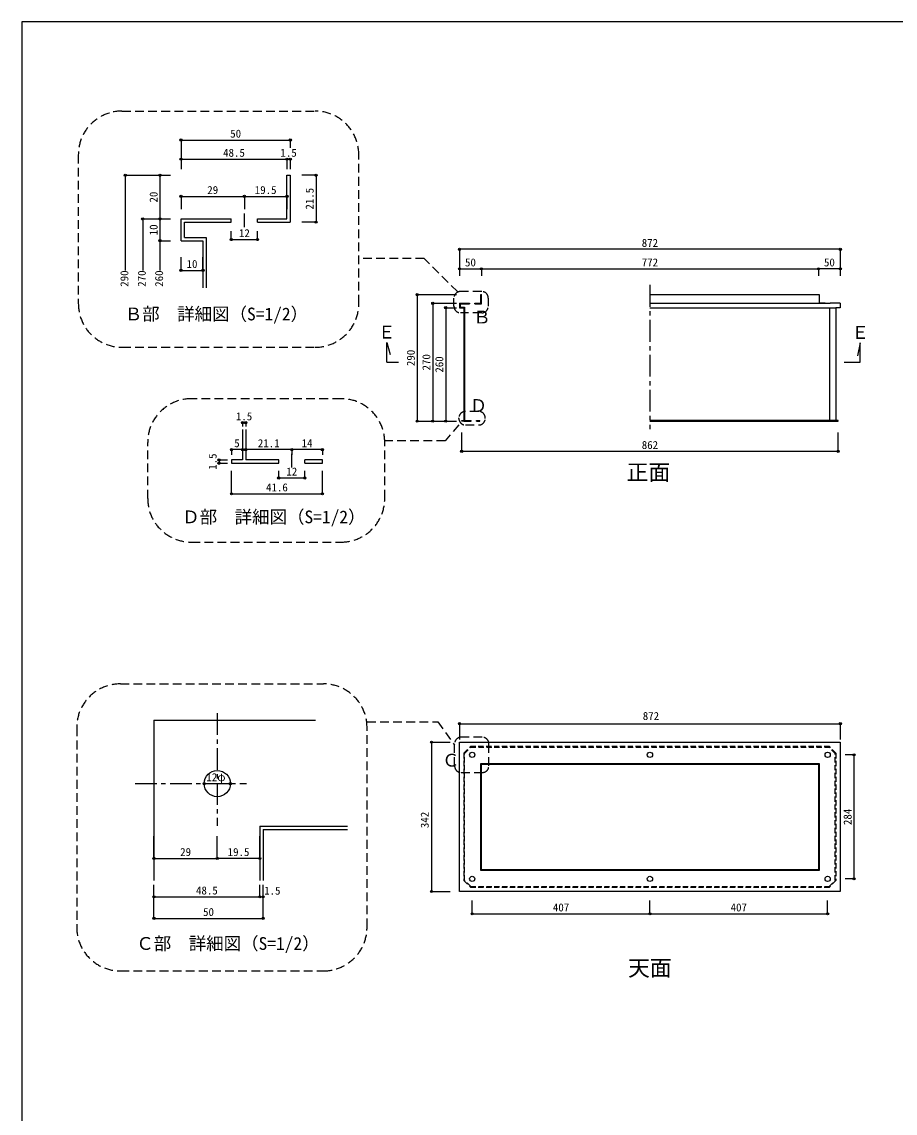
# Model space of a CAD drawing. Units: millimetres at full size, sheet at 1:10, with parts at other scales. Extents: x -10475 to 9199, y -10092 to 10143.
# Drawn here: x 735 to 2735, y -1407 to 1092 of the extents above; entities that cross this region are included whole.
import ezdxf
from ezdxf.enums import TextEntityAlignment as Align

# ---------------------------------------------------------------- set-up
doc = ezdxf.new("R2010")
doc.units = ezdxf.units.MM
doc.header["$LTSCALE"] = 10
doc.header["$PDMODE"] = 32
doc.header["$PDSIZE"] = 5
for name, pattern in [('CHAIN1', [8, 5, -1, 1, -1]), ('DASHED1', [1.8, 1.2, -0.6]), ('DASHED2', [3, 2, -1])]:
    doc.linetypes.add(name, pattern=pattern)
for name, color, linetype in [('0-1_SUS', 7, 'Continuous'), ('0-9_SUS寸法', 3, 'Continuous'), ('0-F_図面枠', 7, 'Continuous'), ('3-8', 4, 'Continuous'), ('E-9_SUS寸法', 3, 'Continuous')]:
    doc.layers.add(name, color=color, linetype=linetype)
doc.styles.add('ＭＳ ゴシック', font='')
doc.styles.get('ＭＳ ゴシック').set_extended_font_data('MS Gothic')

msp = doc.modelspace()

# ---------------------------------------------------------------- linework, layer by layer
at = {"layer": '0-1_SUS'}
for p, q in [((1786.12, 447.41), (1786.12, 467.41)), ((1786.12, 467.41), (1787.62, 467.41)), ((1787.62, 445.91), (1787.62, 467.41)), ((2173.62, 467.41), (2561.12, 467.41)), ((2561.12, 467.41), (2561.12, 447.41)), ((1737.62, 447.41), (1760.62, 447.41)), ((1737.62, 447.41), (1737.62, 437.41)), ((1737.62, 437.41), (1747.62, 437.41)), ((1739.12, 445.91), (1739.12, 438.91)), ((1739.12, 445.91), (1760.62, 445.91)), ((1739.12, 438.91), (1749.12, 438.91)), ((1747.62, 437.41), (1747.62, 178.91)), ((1749.12, 438.91), (1749.12, 178.91)), ((1760.62, 447.41), (1760.62, 445.91)), ((1772.62, 447.41), (1786.12, 447.41)), ((1772.62, 445.91), (1772.62, 447.41)), ((1772.62, 445.91), (1787.62, 445.91)), ((2173.62, 447.41), (2586.62, 447.41)), ((2173.62, 437.41), (2599.62, 437.41)), ((2574.62, 447.41), (2561.02, 447.41)), ((2584.62, 437.41), (2584.62, 178.91)), ((2609.62, 447.41), (2586.62, 447.41)), ((2599.62, 437.41), (2599.62, 178.91)), ((2655.4, 357.26), (2649.23, 327.16)), ((2655.4, 312.5), (2655.4, 357.26)), ((1570.85, 312.5), (1597.86, 312.5)), ((2618.36, 312.5), (2655.4, 312.5)), ((1742.62, 178.91), (1747.62, 178.91)), ((1742.62, 177.41), (1742.62, 178.91)), ((1747.62, 177.41), (1742.62, 177.41)), ((1747.62, 177.41), (1764.22, 177.41)), ((1749.12, 178.91), (1764.22, 178.91)), ((1764.22, 177.41), (1764.22, 178.91)), ((1776.22, 178.91), (1784.22, 178.91)), ((1776.22, 177.41), (1776.22, 178.91)), ((1776.22, 177.41), (1784.22, 177.41)), ((1784.22, 177.41), (1784.22, 178.91)), ((2604.62, 178.91), (2173.62, 178.91)), ((2173.62, 177.41), (2599.62, 177.41)), ((2599.62, 177.41), (2604.62, 177.41)), ((2604.62, 177.41), (2604.62, 178.91)), ((1737.62, -557.64), (1800.52, -557.64)), ((1737.62, -899.64), (1737.62, -557.64)), ((1800.52, -557.64), (2609.62, -557.64)), ((2609.62, -557.64), (2609.62, -899.64)), ((1787.62, -607.64), (2559.62, -607.64)), ((1787.62, -849.64), (1787.62, -607.64)), ((2559.62, -607.64), (2559.62, -849.64)), ((2561.12, -606.14), (2561.12, -851.14)), ((2559.62, -849.64), (1787.62, -849.64)), ((2561.12, -851.14), (1786.12, -851.14)), ((1804.1, -899.64), (1737.62, -899.64)), ((2609.62, -899.64), (1804.1, -899.64))]:
    msp.add_line(p, q, dxfattribs=at)
at = {"layer": '0-1_SUS', "color": 3}
for p, q in [((1742.62, 108.3), (1742.62, 151.93)), ((2604.62, 108.3), (2604.62, 151.93)), ((2640.88, -586.64), (2620.48, -586.64)), ((2640.88, -870.64), (2620.48, -870.64)), ((1766.62, -950.7), (1766.62, -920.1)), ((2173.62, -950.7), (2173.62, -920.1)), ((2173.62, -950.7), (2173.62, -920.1)), ((2580.62, -950.7), (2580.62, -920.1))]:
    msp.add_line(p, q, dxfattribs=at)
at = {"layer": '0-1_SUS', "color": 4}
for p, q in [((2604.62, 108.3), (1742.62, 108.3)), ((2640.88, -586.64), (2640.88, -870.64)), ((1766.62, -950.7), (2173.62, -950.7)), ((2173.62, -950.7), (2580.62, -950.7))]:
    msp.add_line(p, q, dxfattribs=at)
at = {"layer": '0-1_SUS', "linetype": 'DASHED1'}
for p, q in [((1747.62, -582.64), (1762.62, -567.64)), ((1749.12, -583.26), (1763.24, -569.14)), ((2584.62, -567.64), (1762.62, -567.64)), ((1763.24, -569.14), (2584, -569.14)), ((2598.12, -583.26), (2584, -569.14)), ((2599.62, -582.64), (2584.62, -567.64)), ((1747.62, -582.64), (1747.62, -874.64)), ((1749.12, -874.01), (1749.12, -583.26)), ((2598.12, -874.01), (2598.12, -583.26)), ((2599.62, -582.64), (2599.62, -874.64)), ((1747.62, -874.64), (1762.62, -889.64)), ((1763.24, -888.14), (1749.12, -874.01)), ((2584, -888.14), (2598.12, -874.01)), ((2599.62, -874.64), (2584.62, -889.64)), ((1762.62, -889.64), (2584.62, -889.64)), ((1763.24, -888.14), (2584, -888.14))]:
    msp.add_line(p, q, dxfattribs=at)
at = {"layer": '0-1_SUS'}
for points in [[(2609.62, 447.41), (2609.62, 437.41), (2599.62, 437.41)], [(1570.85, 312.5), (1570.85, 358.03), (1578.57, 330.25)], [(1786.12, -851.14), (1786.12, -606.14), (2561.12, -606.14)]]:
    msp.add_lwpolyline(points, dxfattribs=at)
for centre in [(1766.62, -586.64), (2173.62, -586.64), (2580.62, -586.64), (1766.62, -870.64), (2173.62, -870.64), (2580.62, -870.64)]:
    msp.add_circle(centre, 6, dxfattribs=at)
at = {"layer": '0-1_SUS', "color": 6}
for p in [(1742.62, 108.3), (2604.62, 108.3), (2640.88, -586.64), (2640.88, -870.64), (1766.62, -950.7), (2173.62, -950.7), (2580.62, -950.7)]:
    msp.add_point(p, dxfattribs=at)
at = {"layer": '0-9_SUS寸法'}
for p, q in [((1737.62, 571.14), (1737.62, 524.11)), ((2609.62, 571.14), (2609.62, 524.11)), ((1737.62, 526.44), (1737.62, 510.63)), ((1787.62, 526.44), (1787.62, 510.63)), ((1787.62, 526.44), (1787.62, 510.63)), ((2559.62, 526.44), (2559.62, 510.63)), ((2559.62, 526.44), (2559.62, 510.63)), ((2609.62, 526.44), (2609.62, 510.63)), ((1640.62, 467.41), (1730.76, 467.41)), ((1676.29, 447.41), (1730.76, 447.41)), ((1705.85, 437.41), (1720.93, 437.41)), ((1705.85, 437.41), (1730.76, 437.41)), ((1640.62, 177.41), (1720.43, 177.41)), ((1676.29, 177.41), (1720.93, 177.41)), ((1705.85, 177.41), (1730.76, 177.41)), ((1737.62, -515.37), (1737.62, -551.66)), ((2609.62, -515.37), (2609.62, -551.66)), ((1673.41, -557.64), (1716.39, -557.64)), ((1673.41, -899.64), (1716.39, -899.64))]:
    msp.add_line(p, q, dxfattribs=at)
at = {"layer": '0-9_SUS寸法', "color": 4}
for p, q in [((1737.62, 526.44), (1787.62, 526.44)), ((1787.62, 526.44), (2559.62, 526.44)), ((2609.62, 526.44), (2559.62, 526.44)), ((1640.62, 467.41), (1640.62, 177.41)), ((1676.29, 447.41), (1676.29, 177.41)), ((1737.62, -515.37), (2609.62, -515.37)), ((1673.41, -557.64), (1673.41, -899.64))]:
    msp.add_line(p, q, dxfattribs=at)
at = {"layer": '0-9_SUS寸法', "linetype": 'CHAIN1'}
msp.add_line((2173.62, 489.5), (2173.62, 159.37), dxfattribs=at)
at = {"layer": '0-9_SUS寸法', "color": 2, "linetype": 'DASHED2'}
msp.add_arc((1789.75, -612.13), 15, 270, 0, dxfattribs=at)
at = {"layer": '0-9_SUS寸法', "color": 6}
for p in [(1737.62, 571.14), (2609.62, 571.14), (1737.62, 526.44), (1787.62, 526.44), (2559.62, 526.44), (2609.62, 526.44), (1640.62, 467.41), (1676.29, 447.41), (1705.85, 437.41), (1640.62, 177.41), (1676.29, 177.41), (1705.85, 177.41), (1737.62, -515.37), (2609.62, -515.37), (1673.41, -557.64), (1673.41, -899.64)]:
    msp.add_point(p, dxfattribs=at)
at = {"layer": '0-F_図面枠'}
for p, q in [((735.22, 1092.07), (735.22, -1667.93)), ((4735.22, 1092.07), (735.22, 1092.07))]:
    msp.add_line(p, q, dxfattribs=at)
at = {"layer": '3-8'}
for p, q in [((2609.62, 571.14), (1737.62, 571.14)), ((1705.85, 437.41), (1705.85, 177.41))]:
    msp.add_line(p, q, dxfattribs=at)
at = {"layer": 'E-9_SUS寸法', "color": 2, "linetype": 'DASHED2'}
for p, q in [((964.59, 887.74), (1406.95, 887.74)), ((864.59, 787.74), (864.59, 446.81)), ((1506.95, 446.81), (1506.95, 787.74)), ((1656.86, 549.88), (1506.95, 549.88)), ((1732.55, 474.19), (1656.86, 549.88)), ((1724.88, 440.63), (1724.88, 459.48)), ((1788.37, 474.48), (1739.88, 474.48)), ((1803.37, 459.48), (1803.37, 440.63)), ((1788.37, 425.63), (1739.88, 425.63)), ((964.59, 346.81), (1406.95, 346.81)), ((1466.39, 229), (1123.42, 229)), ((1736.17, 183.78), (1736.17, 184.88)), ((1781.53, 199.88), (1751.17, 199.88)), ((1796.53, 183.78), (1796.53, 184.88)), ((1736.18, 168.78), (1704.76, 132.74)), ((1751.17, 168.78), (1781.53, 168.78)), ((1023.42, 0.6), (1023.42, 129)), ((1704.76, 132.74), (1566.39, 132.74)), ((1566.39, 0.6), (1566.39, 129)), ((1123.42, -99.4), (1466.39, -99.4)), ((960.84, -424.12), (1425.73, -424.12)), ((860.84, -524.12), (860.84, -981.5)), ((1525.73, -511), (1687.74, -511)), ((1525.73, -981.5), (1525.73, -524.12)), ((1687.74, -511), (1726.32, -564.19)), ((1789.75, -546.25), (1741.32, -546.25)), ((1726.32, -612.13), (1726.32, -561.25)), ((1804.75, -612.13), (1804.75, -561.25)), ((1741.32, -627.13), (1789.75, -627.13)), ((960.84, -1081.5), (1425.73, -1081.5))]:
    msp.add_line(p, q, dxfattribs=at)
at = {"layer": 'E-9_SUS寸法', "color": 4}
for p, q in [((1099.94, 821.36), (1349.94, 821.36)), ((1099.94, 777.55), (1342.44, 777.55)), ((1342.44, 777.55), (1349.94, 777.55)), ((972.17, 740.74), (972.17, 522.83)), ((1051.64, 740.74), (1051.64, 640.74)), ((1408.96, 740.74), (1408.96, 633.24)), ((1099.94, 692.25), (1244.94, 692.25)), ((1244.94, 692.25), (1342.44, 692.25)), ((1012.02, 640.74), (1012.02, 522.83)), ((1051.64, 640.74), (1051.64, 590.74)), ((1051.64, 590.74), (1051.64, 522.83)), ((1214.94, 593.43), (1274.94, 593.43)), ((1099.94, 522.83), (1149.94, 522.83)), ((1240.45, 174), (1247.95, 174)), ((1240.45, 112.39), (1215.45, 112.39)), ((1353.45, 112.39), (1247.95, 112.39)), ((1423.45, 112.39), (1353.45, 112.39)), ((1186.83, 88.69), (1186.83, 81.19)), ((1323.45, 47.42), (1383.45, 47.42)), ((1215.45, 11.24), (1423.45, 11.24)), ((1152.82, -652.45), (1212.82, -652.45)), ((1037.82, -823.85), (1182.82, -823.85)), ((1280.32, -823.85), (1182.82, -823.85)), ((1037.82, -911.86), (1280.32, -911.86)), ((1280.32, -911.86), (1287.82, -911.86)), ((1037.82, -961.16), (1287.82, -961.16))]:
    msp.add_line(p, q, dxfattribs=at)
at = {"layer": 'E-9_SUS寸法'}
for p, q in [((1099.94, 821.36), (1099.94, 777.55)), ((1349.94, 821.36), (1349.94, 803.28)), ((1099.94, 777.55), (1099.94, 754.34)), ((1342.44, 777.55), (1342.44, 754.34)), ((1349.94, 777.55), (1349.94, 754.34)), ((972.17, 740.74), (1075.71, 740.74)), ((1051.64, 740.74), (1075.71, 740.74)), ((1408.96, 740.74), (1376.56, 740.74)), ((1099.94, 692.25), (1099.94, 663.25)), ((1244.94, 692.25), (1244.94, 663.25)), ((1244.94, 692.25), (1244.94, 663.25)), ((1342.44, 692.25), (1342.44, 663.25)), ((1012.02, 640.74), (1075.71, 640.74)), ((1051.64, 640.74), (1075.71, 640.74)), ((1408.96, 633.24), (1376.56, 633.24)), ((1214.94, 593.43), (1214.94, 612.49)), ((1274.94, 593.43), (1274.94, 612.49)), ((1051.64, 590.74), (1075.71, 590.74)), ((1051.64, 590.74), (1075.71, 590.74)), ((1099.94, 522.83), (1099.94, 553.38)), ((1149.94, 522.83), (1149.94, 553.38)), ((1240.45, 174), (1240.45, 165.09)), ((1247.95, 174), (1247.95, 165.09)), ((1215.45, 112.39), (1215.45, 100.51)), ((1240.45, 112.39), (1240.45, 100.51)), ((1247.95, 112.39), (1247.95, 100.51)), ((1353.45, 112.39), (1353.45, 100.51)), ((1423.45, 112.39), (1423.45, 100.51)), ((1186.83, 88.69), (1206.42, 88.69)), ((1186.83, 81.19), (1206.42, 81.19)), ((1215.45, 11.24), (1215.45, 64.12)), ((1323.45, 47.42), (1323.45, 64.12)), ((1383.45, 47.42), (1383.45, 64.12)), ((1423.45, 11.24), (1423.45, 64.12)), ((1037.82, -823.85), (1037.82, -773.09)), ((1182.82, -823.85), (1182.82, -773.09)), ((1280.32, -823.85), (1280.32, -773.09)), ((1037.82, -911.86), (1037.82, -884.3)), ((1037.82, -961.16), (1037.82, -884.3)), ((1280.32, -911.86), (1280.32, -884.3)), ((1287.82, -911.86), (1287.82, -884.3)), ((1287.82, -961.16), (1287.82, -884.3))]:
    msp.add_line(p, q, dxfattribs=at)
at = {"layer": 'E-9_SUS寸法', "color": 7}
for p, q in [((1349.94, 740.74), (1349.94, 633.24)), ((1099.94, 590.74), (1099.94, 640.74)), ((1099.94, 640.74), (1214.94, 640.74)), ((1107.44, 598.24), (1107.44, 633.24)), ((1107.44, 633.24), (1214.94, 633.24)), ((1214.94, 633.24), (1214.94, 640.74)), ((1274.94, 640.74), (1342.44, 640.74)), ((1274.94, 633.24), (1274.94, 640.74)), ((1274.94, 633.24), (1349.94, 633.24)), ((1099.94, 590.74), (1149.94, 590.74)), ((1149.94, 590.74), (1149.94, 483.24)), ((1247.95, 158.79), (1247.95, 88.69)), ((1215.45, 81.19), (1323.45, 81.19)), ((1323.45, 88.69), (1247.95, 88.69)), ((1323.45, 81.19), (1323.45, 88.69)), ((1383.45, 81.19), (1383.45, 88.69)), ((1423.45, 88.69), (1383.45, 88.69)), ((1383.45, 81.19), (1423.45, 81.19)), ((1423.45, 81.19), (1423.45, 88.69)), ((1037.82, -507.45), (1037.82, -874.54)), ((1037.82, -507.45), (1407.43, -507.45)), ((1280.32, -749.95), (1481.37, -749.95)), ((1280.32, -749.95), (1280.32, -874.54)), ((1287.82, -757.45), (1481.37, -757.45)), ((1287.82, -757.45), (1287.82, -874.54))]:
    msp.add_line(p, q, dxfattribs=at)
at = {"layer": 'E-9_SUS寸法', "linetype": 'CHAIN1'}
for p, q in [((1244.94, 622.19), (1244.94, 652.87)), ((1353.45, 71.2), (1353.45, 102.86)), ((1182.82, -491.12), (1182.82, -749.5)), ((994.56, -652.45), (1249.51, -652.45))]:
    msp.add_line(p, q, dxfattribs=at)
at = {"layer": 'E-9_SUS寸法', "color": 7}
for points in [[(1342.44, 640.74), (1342.44, 740.74), (1349.94, 740.74)], [(1107.44, 598.24), (1157.44, 598.24), (1157.44, 483.24)], [(1240.45, 158.79), (1240.45, 88.69), (1215.45, 88.69), (1215.45, 81.19)]]:
    msp.add_lwpolyline(points, dxfattribs=at)
msp.add_circle((1182.82, -652.45), 30, dxfattribs=at)
at = {"layer": 'E-9_SUS寸法', "color": 2, "linetype": 'DASHED2'}
for centre, radius, start, end in [((964.59, 787.74), 100, 90, 180), ((1406.95, 787.74), 100, 0, 90), ((1739.88, 459.48), 15, 90, 180), ((1788.37, 459.48), 15, 0, 90), ((964.59, 446.81), 100, 180, 270), ((1406.95, 446.81), 100, 270, 0), ((1739.88, 440.63), 15, 180, 270), ((1788.37, 440.63), 15, 270, 0), ((1123.42, 129), 100, 90, 180), ((1466.39, 129), 100, 0, 90), ((1751.17, 184.88), 15, 90, 180), ((1751.17, 183.78), 15, 180, 270), ((1781.53, 184.88), 15, 0, 90), ((1781.53, 183.78), 15, 270, 0), ((1123.42, 0.6), 100, 180, 270), ((1466.39, 0.6), 100, 270, 0), ((960.84, -524.12), 100, 90, 180), ((1425.73, -524.12), 100, 0, 90), ((1741.32, -561.25), 15, 90, 180), ((1789.75, -561.25), 15, 0, 90), ((1741.32, -612.13), 15, 180, 270), ((960.84, -981.5), 100, 180, 270), ((1425.73, -981.5), 100, 270, 0)]:
    msp.add_arc(centre, radius, start, end, dxfattribs=at)
at = {"layer": 'E-9_SUS寸法', "color": 6}
for p in [(1099.94, 821.36), (1349.94, 821.36), (1099.94, 777.55), (1342.44, 777.55), (1349.94, 777.55), (972.17, 740.74), (1051.64, 740.74), (1408.96, 740.74), (1099.94, 692.25), (1244.94, 692.25), (1342.44, 692.25), (1012.02, 640.74), (1051.64, 640.74), (1408.96, 633.24), (1051.64, 590.74), (1214.94, 593.43), (1274.94, 593.43), (1099.94, 522.83), (1149.94, 522.83), (1240.45, 174), (1247.95, 174), (1215.45, 112.39), (1240.45, 112.39), (1247.95, 112.39), (1353.45, 112.39), (1423.45, 112.39), (1186.83, 88.69), (1186.83, 81.19), (1323.45, 47.42), (1383.45, 47.42), (1215.45, 11.24), (1423.45, 11.24), (1152.82, -652.45), (1212.82, -652.45), (1037.82, -823.85), (1182.82, -823.85), (1280.32, -823.85), (1037.82, -911.86), (1280.32, -911.86), (1287.82, -911.86), (1037.82, -961.16), (1287.82, -961.16)]:
    msp.add_point(p, dxfattribs=at)

# ---------------------------------------------------------------- texts
at = {"layer": '0-1_SUS', "color": 2, "style": 'ＭＳ ゴシック'}
for p in [(1550.85, 358.03), (2635.4, 357.26), (2635.4, 357.26)]:
    msp.add_text('Ｅ', height=29.33, dxfattribs=at).set_placement(p, align=Align.BOTTOM_LEFT)
at = {"layer": '0-1_SUS', "color": 3, "style": 'ＭＳ ゴシック'}
for s, p in [('862', (2154.87, 108.3)), ('407', (1951.37, -950.7)), ('407', (2358.37, -950.7))]:
    msp.add_text(s, height=18.33, dxfattribs=at).set_placement(p, align=Align.BOTTOM_LEFT)
msp.add_text('284', height=18.33, rotation=90, dxfattribs=at).set_placement((2640.88, -747.39), align=Align.BOTTOM_LEFT)
at = {"layer": '0-9_SUS寸法', "style": 'ＭＳ ゴシック'}
for s, p in [('872', (2154.87, 571.14)), ('50', (1750.12, 526.44)), ('772', (2154.87, 526.44)), ('50', (2572.12, 526.44)), ('872', (2157.22, -512.32))]:
    msp.add_text(s, height=18.33, dxfattribs=at).set_placement(p, align=Align.BOTTOM_LEFT)
for s, p in [('290', (1640.62, 303.66)), ('270', (1676.29, 293.66)), ('260', (1705.85, 288.66)), ('342', (1672.49, -754.5))]:
    msp.add_text(s, height=18.33, rotation=90, dxfattribs=at).set_placement(p, align=Align.BOTTOM_LEFT)
at = {"layer": '0-9_SUS寸法', "color": 6, "style": 'ＭＳ ゴシック'}
for s, p in [('正面', (2120.2, 31.18)), ('天面', (2123.49, -1104.12))]:
    msp.add_text(s, height=36.66, dxfattribs=at).set_placement(p, align=Align.BOTTOM_LEFT)
at = {"layer": 'E-9_SUS寸法', "style": 'ＭＳ ゴシック'}
for s, p in [('50', (1212.44, 821.36)), ('48.5', (1196.19, 777.55)), ('1.5', (1327.44, 777.55)), ('29', (1159.94, 692.25)), ('19.5', (1268.69, 692.25)), ('12', (1232.44, 593.43)), ('10', (1112.44, 522.83)), ('1.5', (1225.45, 174)), ('5', (1221.7, 112.39)), ('21.1', (1275.7, 112.39)), ('14', (1375.95, 112.39)), ('12', (1340.95, 47.42)), ('41.6', (1294.45, 11.24)), ('12φ', (1157.82, -652.45)), ('29', (1097.82, -823.85)), ('19.5', (1206.57, -823.85)), ('48.5', (1134.07, -911.86)), ('1.5', (1290.16, -912.3)), ('50', (1150.32, -961.16))]:
    msp.add_text(s, height=18.33, dxfattribs=at).set_placement(p, align=Align.BOTTOM_LEFT)
for s, p in [('20', (1051.64, 678.24)), ('21.5', (1408.96, 661.99)), ('10', (1051.64, 603.24)), ('290', (984.67, 485.33)), ('270', (1024.52, 485.33)), ('260', (1064.14, 485.33)), ('1.5', (1186.83, 66.19))]:
    msp.add_text(s, height=18.33, rotation=90, dxfattribs=at).set_placement(p, align=Align.BOTTOM_LEFT)
at = {"layer": 'E-9_SUS寸法', "color": 2, "style": 'ＭＳ ゴシック'}
for s, p in [('Ｂ部\u3000詳細図（S=1/2）', (970.91, 399.51)), ('Ｂ', (1769.04, 392.44)), ('Ｄ', (1760.91, 189.89)), ('Ｄ部\u3000詳細図（S=1/2）', (1102.5, -65.21)), ('Ｃ', (1697.51, -622.35)), ('Ｃ部\u3000詳細図（S=1/2）', (997.35, -1042.06))]:
    msp.add_text(s, height=29.33, dxfattribs=at).set_placement(p, align=Align.BOTTOM_LEFT)

doc.saveas('drawing.dxf')
